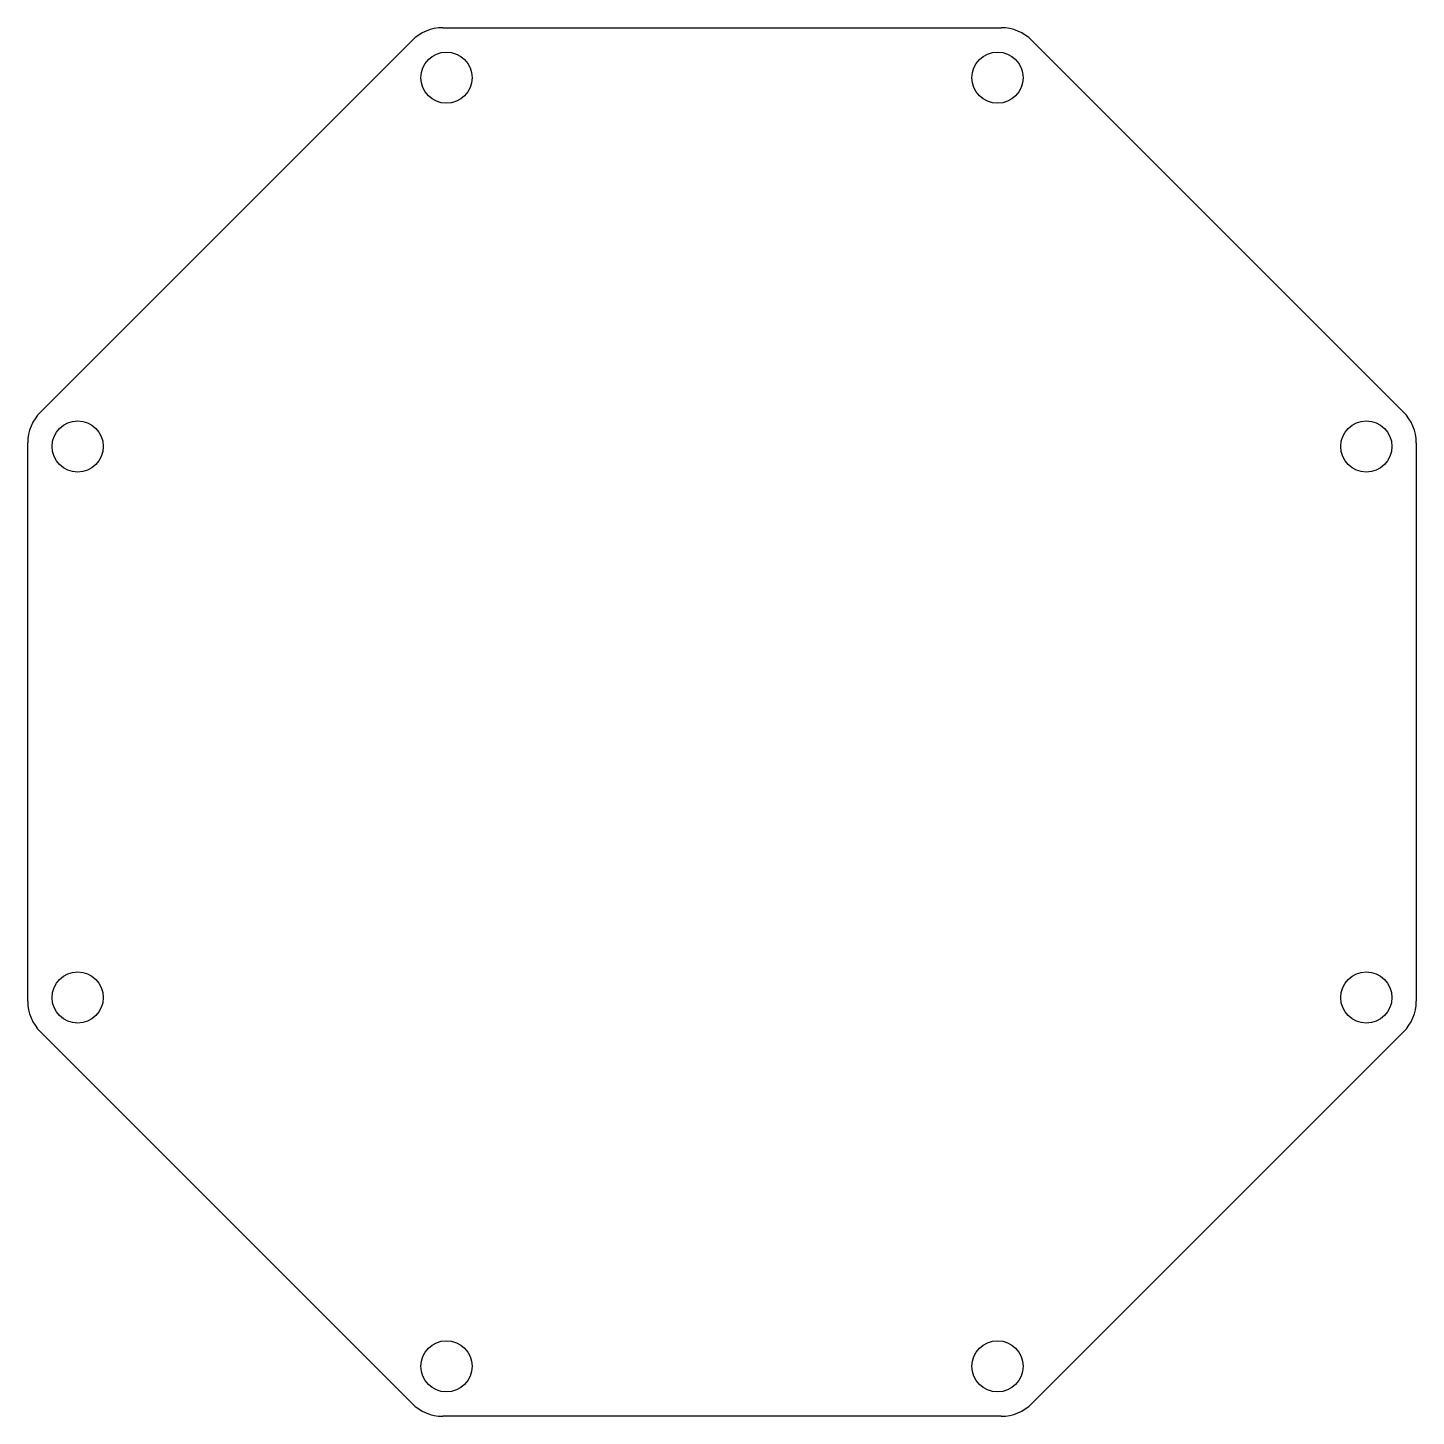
# Model space of a CAD drawing. Header units: millimetres. Extents: x -40.6 to 40.6, y -40.6 to 40.6.
import ezdxf

# ---------------------------------------------------------------- set-up
doc = ezdxf.new("R2010")
doc.units = ezdxf.units.MM
doc.layers.get('0').update_dxf_attribs({"linetype": 'CONTINUOUS'})

msp = doc.modelspace()

# ---------------------------------------------------------------- linework, layer by layer
for p, q in [((-39.8961, 18.143), (-18.143, 39.8961)), ((-16.3469, 40.64), (16.3469, 40.64)), ((18.143, 39.8961), (39.8961, 18.143)), ((-40.64, -16.3469), (-40.64, 16.3469)), ((40.64, 16.3469), (40.64, -16.3469)), ((-18.143, -39.8961), (-39.8961, -18.143)), ((39.8961, -18.143), (18.143, -39.8961)), ((16.3469, -40.64), (-16.3469, -40.64))]:
    msp.add_line(p, q)
for centre in [(-16.129, 37.719), (16.129, 37.719), (-37.719, 16.129), (37.719, 16.129), (-37.719, -16.129), (37.719, -16.129), (-16.129, -37.719), (16.129, -37.719)]:
    msp.add_circle(centre, 1.5)
for centre, start, end in [((16.3469, 38.1), 45, 90), ((-16.3469, 38.1), 90, 135), ((-38.1, 16.3469), 135, 180), ((38.1, 16.3469), 0, 45), ((-38.1, -16.3469), 180, 225), ((38.1, -16.3469), -45, 0), ((-16.3469, -38.1), 225, 270), ((16.3469, -38.1), 270, 315)]:
    msp.add_arc(centre, 2.54, start, end)

doc.saveas('drawing.dxf')
